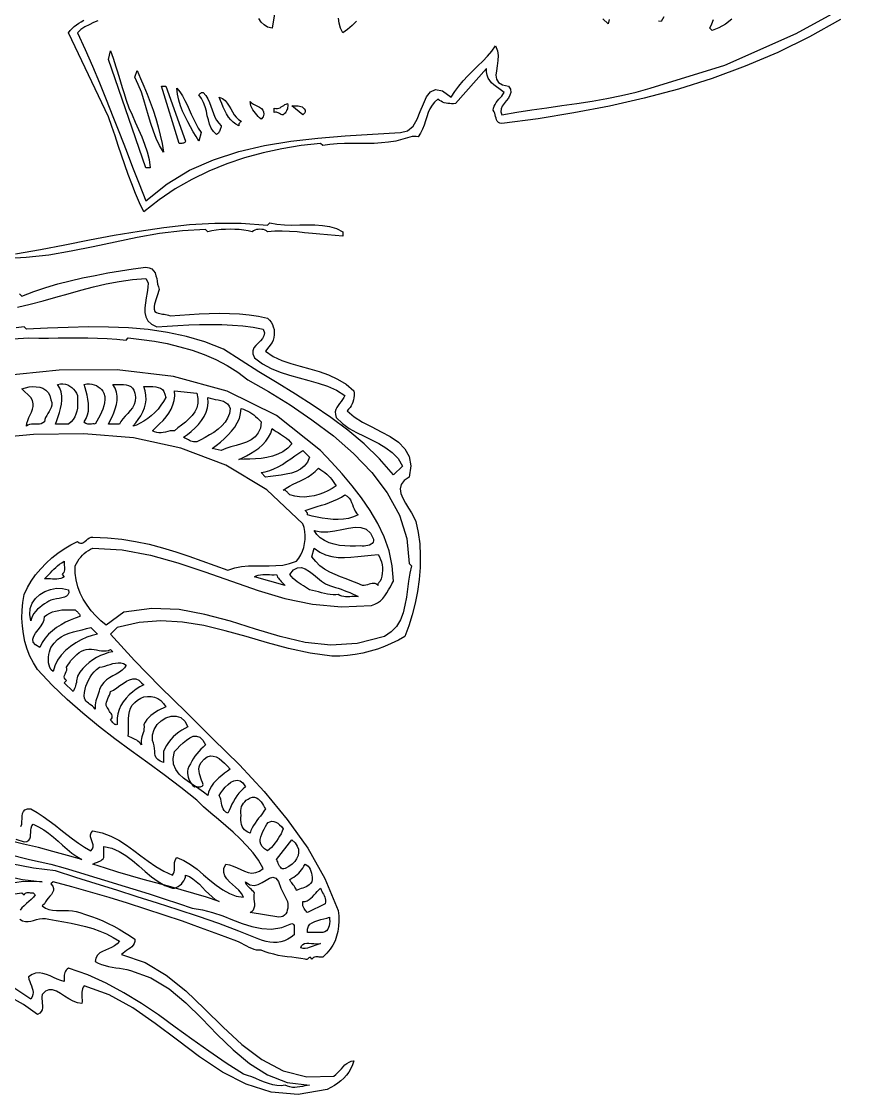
# Model space of a CAD drawing. Extents: x 0.02 to 8.75, y 0.03 to 7.03.
# Drawn here: x 2.965 to 5.489, y 0.031 to 3.245 of the extents above; entities that cross this region are included whole.
import ezdxf

# ---------------------------------------------------------------- set-up
doc = ezdxf.new("R2010")
doc.units = 0
doc.layers.add('1', color=7, linetype='Continuous')

msp = doc.modelspace()

# ---------------------------------------------------------------- linework, layer by layer
for points in [[(3.193, 3.247), (3.18, 3.242), (3.167, 3.235), (3.154, 3.229), (3.142, 3.221), (3.132, 3.211), (3.155, 3.162), (3.177, 3.112), (3.198, 3.062), (3.218, 3.012), (3.238, 2.961), (3.258, 2.911), (3.278, 2.86), (3.297, 2.809), (3.317, 2.759), (3.337, 2.708), (3.401, 2.759), (3.468, 2.8), (3.54, 2.831), (3.615, 2.856), (3.692, 2.874), (3.771, 2.887), (3.852, 2.896), (3.934, 2.903), (4.016, 2.908), (4.099, 2.913), (4.12, 2.918), (4.137, 2.932), (4.149, 2.953), (4.158, 2.976), (4.168, 2.999), (4.177, 3.02), (4.189, 3.035), (4.204, 3.042), (4.225, 3.038), (4.251, 3.019), (4.262, 3.036), (4.274, 3.052), (4.287, 3.068), (4.301, 3.083), (4.316, 3.098), (4.331, 3.113), (4.346, 3.127), (4.36, 3.142), (4.373, 3.157), (4.384, 3.172), (4.39, 3.158), (4.392, 3.144), (4.391, 3.129), (4.389, 3.113), (4.387, 3.098), (4.385, 3.085), (4.387, 3.073), (4.393, 3.063), (4.405, 3.056), (4.423, 3.052), (4.429, 3.043), (4.43, 3.033), (4.427, 3.025), (4.423, 3.016), (4.416, 3.008), (4.41, 3), (4.404, 2.992), (4.401, 2.984), (4.4, 2.975), (4.403, 2.966), (4.448, 2.974), (4.493, 2.981), (4.538, 2.987), (4.583, 2.994), (4.628, 3), (4.673, 3.007), (4.717, 3.015), (4.761, 3.024), (4.805, 3.034), (4.847, 3.046), (5.071, 3.115), (5.284, 3.209), (5.489, 3.322)], [(3.728, 3.304), (3.715, 3.225), (3.701, 3.228), (3.691, 3.235), (3.682, 3.243), (3.675, 3.254)], [(5.417, 3.251), (5.324, 3.199), (5.229, 3.153), (5.132, 3.112), (5.033, 3.075), (4.932, 3.043), (4.829, 3.016), (4.725, 2.992), (4.619, 2.972), (4.512, 2.954), (4.403, 2.94), (4.397, 2.941), (4.393, 2.943), (4.389, 2.947), (4.387, 2.951), (4.386, 2.956), (4.384, 2.961), (4.383, 2.966), (4.382, 2.971), (4.38, 2.975), (4.377, 2.98), (4.378, 2.986), (4.38, 2.992), (4.383, 2.997), (4.386, 3.003), (4.39, 3.008), (4.394, 3.013), (4.398, 3.017), (4.403, 3.022), (4.406, 3.027), (4.41, 3.033), (4.402, 3.039), (4.394, 3.045), (4.387, 3.05), (4.379, 3.056), (4.372, 3.062), (4.367, 3.069), (4.362, 3.076), (4.359, 3.085), (4.357, 3.095), (4.357, 3.105), (4.264, 3), (4.258, 2.999), (4.252, 2.999), (4.247, 3), (4.241, 3), (4.236, 3.001), (4.23, 3.002), (4.225, 3.004), (4.221, 3.007), (4.216, 3.009), (4.211, 3.013), (4.201, 3.004), (4.194, 2.995), (4.187, 2.984), (4.182, 2.973), (4.178, 2.96), (4.174, 2.948), (4.17, 2.935), (4.165, 2.923), (4.159, 2.911), (4.152, 2.9), (4.146, 2.901), (4.14, 2.901), (4.134, 2.901), (4.127, 2.899), (4.12, 2.897), (4.113, 2.895), (4.106, 2.893), (4.099, 2.891), (4.092, 2.889), (4.086, 2.887), (4.064, 2.884), (4.043, 2.882), (4.021, 2.88), (3.999, 2.88), (3.976, 2.88), (3.954, 2.88), (3.932, 2.88), (3.91, 2.879), (3.888, 2.877), (3.867, 2.874), (3.86, 2.88), (3.802, 2.874), (3.744, 2.864), (3.688, 2.852), (3.632, 2.837), (3.579, 2.819), (3.526, 2.797), (3.475, 2.772), (3.425, 2.744), (3.377, 2.711), (3.331, 2.675), (3.318, 2.702), (3.306, 2.73), (3.295, 2.759), (3.284, 2.787), (3.274, 2.816), (3.264, 2.845), (3.254, 2.874), (3.245, 2.903), (3.235, 2.931), (3.225, 2.96), (3.105, 3.211), (3.11, 3.218), (3.116, 3.224), (3.122, 3.23), (3.129, 3.235), (3.136, 3.24), (3.143, 3.244), (3.151, 3.249)], [(3.968, 3.246), (3.955, 3.233), (3.941, 3.221), (3.927, 3.211), (3.92, 3.225), (3.916, 3.24), (3.914, 3.255)], [(4.724, 3.251), (4.721, 3.238), (4.705, 3.253)], [(4.888, 3.259), (4.88, 3.245), (4.872, 3.246)], [(5.092, 3.252), (5.073, 3.237), (5.053, 3.226), (5.033, 3.218), (5.026, 3.225), (5.032, 3.238), (5.037, 3.251)], [(3.271, 3.033), (3.278, 3.01), (3.286, 2.987), (3.296, 2.966), (3.305, 2.944), (3.315, 2.922), (3.325, 2.9), (3.333, 2.878), (3.341, 2.855), (3.347, 2.832), (3.35, 2.807), (3.337, 2.807), (3.225, 3.132), (3.231, 3.158), (3.235, 3.147), (3.239, 3.136), (3.243, 3.123), (3.247, 3.11), (3.251, 3.098), (3.255, 3.085), (3.259, 3.072), (3.263, 3.058), (3.267, 3.045), (3.271, 3.033)], [(3.39, 2.854), (3.378, 2.874), (3.368, 2.895), (3.36, 2.917), (3.352, 2.94), (3.345, 2.963), (3.338, 2.987), (3.331, 3.011), (3.324, 3.034), (3.314, 3.057), (3.304, 3.079), (3.311, 3.099), (3.321, 3.075), (3.331, 3.052), (3.341, 3.028), (3.35, 3.004), (3.359, 2.98), (3.367, 2.955), (3.374, 2.93), (3.38, 2.905), (3.386, 2.88), (3.39, 2.854)], [(3.456, 2.887), (3.455, 2.885), (3.454, 2.883), (3.452, 2.882), (3.45, 2.881), (3.448, 2.881), (3.445, 2.88), (3.442, 2.88), (3.439, 2.88), (3.437, 2.88), (3.384, 3.052), (3.397, 3.052), (3.456, 2.887)], [(3.503, 2.913), (3.496, 2.887), (3.488, 2.901), (3.479, 2.915), (3.471, 2.93), (3.463, 2.945), (3.455, 2.961), (3.447, 2.977), (3.441, 2.993), (3.436, 3.01), (3.432, 3.028), (3.43, 3.046), (3.439, 3.035), (3.447, 3.023), (3.454, 3.009), (3.461, 2.996), (3.467, 2.982), (3.473, 2.968), (3.48, 2.954), (3.487, 2.94), (3.494, 2.926), (3.503, 2.913)], [(3.562, 2.933), (3.562, 2.93), (3.561, 2.927), (3.56, 2.925), (3.559, 2.922), (3.558, 2.919), (3.557, 2.916), (3.555, 2.914), (3.554, 2.911), (3.552, 2.909), (3.549, 2.907), (3.54, 2.916), (3.533, 2.926), (3.528, 2.938), (3.525, 2.951), (3.521, 2.963), (3.519, 2.977), (3.515, 2.99), (3.51, 3.003), (3.504, 3.015), (3.496, 3.026), (3.497, 3.027), (3.499, 3.029), (3.5, 3.03), (3.502, 3.031), (3.504, 3.033), (3.505, 3.033), (3.507, 3.033), (3.509, 3.033), (3.517, 3.024), (3.523, 3.014), (3.528, 3.003), (3.532, 2.992), (3.536, 2.981), (3.54, 2.97), (3.544, 2.959), (3.549, 2.95), (3.555, 2.941), (3.562, 2.933)], [(3.622, 2.947), (3.621, 2.945), (3.619, 2.944), (3.618, 2.942), (3.617, 2.941), (3.615, 2.939), (3.615, 2.937), (3.615, 2.935), (3.615, 2.933), (3.606, 2.938), (3.598, 2.944), (3.591, 2.951), (3.584, 2.959), (3.578, 2.969), (3.573, 2.979), (3.568, 2.989), (3.564, 3), (3.56, 3.009), (3.556, 3.019), (3.566, 3.015), (3.574, 3.009), (3.58, 3.001), (3.586, 2.992), (3.591, 2.984), (3.596, 2.975), (3.601, 2.966), (3.607, 2.959), (3.614, 2.952), (3.622, 2.947)], [(3.688, 2.96), (3.682, 2.953), (3.677, 2.957), (3.673, 2.961), (3.669, 2.966), (3.665, 2.971), (3.661, 2.976), (3.657, 2.981), (3.654, 2.987), (3.651, 2.993), (3.65, 3), (3.649, 3.006), (3.653, 3.002), (3.659, 2.998), (3.665, 2.995), (3.671, 2.992), (3.677, 2.989), (3.683, 2.985), (3.687, 2.98), (3.689, 2.975), (3.69, 2.968), (3.688, 2.96)], [(3.761, 3), (3.762, 2.995), (3.762, 2.992), (3.761, 2.988), (3.761, 2.984), (3.759, 2.981), (3.758, 2.978), (3.756, 2.974), (3.754, 2.971), (3.751, 2.969), (3.748, 2.966), (3.745, 2.966), (3.742, 2.967), (3.74, 2.968), (3.737, 2.97), (3.735, 2.971), (3.733, 2.972), (3.73, 2.973), (3.728, 2.974), (3.725, 2.974), (3.721, 2.973), (3.721, 2.986), (3.726, 2.985), (3.731, 2.985), (3.735, 2.986), (3.739, 2.987), (3.742, 2.99), (3.746, 2.992), (3.75, 2.994), (3.753, 2.997), (3.757, 2.998), (3.761, 3)], [(3.814, 2.98), (3.814, 2.978), (3.814, 2.975), (3.814, 2.974), (3.813, 2.972), (3.812, 2.971), (3.81, 2.969), (3.809, 2.968), (3.807, 2.966), (3.774, 2.993), (3.779, 2.993), (3.783, 2.993), (3.788, 2.993), (3.793, 2.993), (3.797, 2.992), (3.801, 2.991), (3.805, 2.99), (3.808, 2.987), (3.811, 2.984), (3.814, 2.98)], [(2.947, 2.549), (3.021, 2.562), (3.094, 2.576), (3.168, 2.591), (3.242, 2.605), (3.317, 2.617), (3.391, 2.628), (3.468, 2.637), (3.544, 2.641), (3.622, 2.641), (3.701, 2.635), (3.708, 2.642), (3.729, 2.638), (3.752, 2.636), (3.774, 2.635), (3.798, 2.636), (3.821, 2.636), (3.843, 2.636), (3.866, 2.634), (3.887, 2.631), (3.908, 2.625), (3.927, 2.615), (3.927, 2.602), (3.904, 2.604), (3.881, 2.606), (3.858, 2.608), (3.836, 2.61), (3.812, 2.612), (3.79, 2.615), (3.767, 2.616), (3.745, 2.617), (3.723, 2.617), (3.701, 2.615), (3.698, 2.618), (3.694, 2.62), (3.689, 2.622), (3.684, 2.622), (3.678, 2.623), (3.673, 2.622), (3.668, 2.622), (3.663, 2.62), (3.659, 2.618), (3.655, 2.615), (3.643, 2.618), (3.63, 2.62), (3.616, 2.622), (3.603, 2.622), (3.589, 2.623), (3.575, 2.622), (3.562, 2.622), (3.548, 2.62), (3.535, 2.618), (3.523, 2.615), (3.516, 2.622), (3.447, 2.618), (3.378, 2.61), (3.311, 2.598), (3.245, 2.584), (3.179, 2.57), (3.113, 2.557), (3.046, 2.545), (2.979, 2.538), (2.911, 2.534)], [(2.959, 2.43), (2.966, 2.423), (3.002, 2.437), (3.037, 2.449), (3.073, 2.46), (3.11, 2.469), (3.147, 2.478), (3.185, 2.485), (3.223, 2.492), (3.261, 2.498), (3.299, 2.504), (3.337, 2.509), (3.347, 2.507), (3.355, 2.504), (3.36, 2.498), (3.365, 2.492), (3.367, 2.484), (3.37, 2.476), (3.371, 2.468), (3.372, 2.459), (3.375, 2.451), (3.377, 2.443), (3.375, 2.437), (3.373, 2.43), (3.371, 2.424), (3.369, 2.418), (3.367, 2.412), (3.365, 2.405), (3.363, 2.399), (3.362, 2.392), (3.362, 2.384), (3.364, 2.377), (3.369, 2.374), (3.374, 2.372), (3.379, 2.371), (3.383, 2.37), (3.387, 2.369), (3.392, 2.369), (3.396, 2.368), (3.401, 2.367), (3.405, 2.366), (3.41, 2.364), (3.439, 2.366), (3.468, 2.368), (3.497, 2.37), (3.527, 2.371), (3.557, 2.372), (3.587, 2.371), (3.617, 2.37), (3.646, 2.367), (3.674, 2.363), (3.701, 2.357), (3.707, 2.351), (3.712, 2.345), (3.716, 2.338), (3.718, 2.331), (3.721, 2.323), (3.721, 2.315), (3.721, 2.307), (3.72, 2.299), (3.718, 2.291), (3.715, 2.284), (3.695, 2.258), (3.718, 2.242), (3.744, 2.23), (3.771, 2.221), (3.799, 2.213), (3.828, 2.205), (3.856, 2.197), (3.884, 2.187), (3.911, 2.174), (3.937, 2.159), (3.96, 2.139), (3.961, 2.132), (3.961, 2.125), (3.96, 2.118), (3.959, 2.112), (3.957, 2.105), (3.955, 2.1), (3.952, 2.094), (3.949, 2.089), (3.944, 2.084), (3.94, 2.079), (3.961, 2.061), (3.986, 2.045), (4.014, 2.031), (4.042, 2.016), (4.069, 2.002), (4.093, 1.985), (4.112, 1.965), (4.125, 1.942), (4.13, 1.914), (4.125, 1.88), (4.11, 1.87), (4.101, 1.858), (4.098, 1.845), (4.1, 1.831), (4.106, 1.817), (4.114, 1.803), (4.123, 1.788), (4.132, 1.774), (4.139, 1.761), (4.145, 1.748), (4.152, 1.715), (4.157, 1.681), (4.158, 1.646), (4.158, 1.61), (4.155, 1.574), (4.15, 1.538), (4.143, 1.503), (4.134, 1.468), (4.124, 1.435), (4.112, 1.403), (4.093, 1.392), (4.072, 1.382), (4.052, 1.373), (4.031, 1.365), (4.009, 1.359), (3.987, 1.353), (3.964, 1.349), (3.941, 1.346), (3.918, 1.344), (3.894, 1.344), (3.829, 1.353), (3.764, 1.367), (3.701, 1.384), (3.637, 1.403), (3.574, 1.42), (3.511, 1.436), (3.447, 1.446), (3.382, 1.45), (3.317, 1.445), (3.251, 1.43), (3.231, 1.41), (3.303, 1.331), (3.38, 1.252), (3.459, 1.175), (3.538, 1.097), (3.617, 1.019), (3.691, 0.939), (3.76, 0.855), (3.822, 0.769), (3.873, 0.678), (3.913, 0.582), (3.915, 0.566), (3.915, 0.55), (3.914, 0.535), (3.912, 0.519), (3.908, 0.505), (3.904, 0.491), (3.897, 0.478), (3.889, 0.466), (3.879, 0.454), (3.867, 0.443), (3.864, 0.443), (3.86, 0.443), (3.856, 0.443), (3.853, 0.444), (3.849, 0.444), (3.846, 0.444), (3.842, 0.443), (3.839, 0.442), (3.836, 0.439), (3.834, 0.437), (3.832, 0.44), (3.83, 0.442), (3.829, 0.443), (3.827, 0.442), (3.825, 0.441), (3.823, 0.439), (3.821, 0.437), (3.819, 0.436), (3.817, 0.436), (3.814, 0.437), (3.801, 0.439), (3.787, 0.441), (3.774, 0.443), (3.76, 0.444), (3.746, 0.446), (3.733, 0.448), (3.72, 0.451), (3.706, 0.454), (3.694, 0.458), (3.682, 0.463), (3.675, 0.463), (3.668, 0.463), (3.661, 0.465), (3.654, 0.468), (3.646, 0.471), (3.639, 0.475), (3.631, 0.479), (3.624, 0.483), (3.616, 0.487), (3.609, 0.49), (3.555, 0.51), (3.501, 0.53), (3.447, 0.55), (3.392, 0.568), (3.337, 0.586), (3.282, 0.604), (3.227, 0.621), (3.171, 0.637), (3.115, 0.653), (3.059, 0.668), (3.052, 0.662), (3.058, 0.655), (3.06, 0.648), (3.06, 0.642), (3.057, 0.636), (3.054, 0.63), (3.049, 0.625), (3.044, 0.619), (3.04, 0.614), (3.036, 0.608), (3.033, 0.602), (3.026, 0.596), (3.036, 0.589), (3.046, 0.585), (3.057, 0.583), (3.069, 0.582), (3.081, 0.582), (3.093, 0.582), (3.105, 0.582), (3.117, 0.581), (3.128, 0.579), (3.139, 0.576), (3.156, 0.57), (3.174, 0.564), (3.191, 0.558), (3.208, 0.551), (3.224, 0.543), (3.241, 0.535), (3.257, 0.526), (3.273, 0.516), (3.288, 0.507), (3.304, 0.496), (3.304, 0.489), (3.302, 0.483), (3.299, 0.478), (3.295, 0.473), (3.29, 0.469), (3.285, 0.466), (3.279, 0.462), (3.274, 0.458), (3.269, 0.454), (3.264, 0.45), (3.335, 0.427), (3.398, 0.389), (3.457, 0.342), (3.513, 0.288), (3.568, 0.233), (3.624, 0.181), (3.684, 0.136), (3.748, 0.102), (3.819, 0.084), (3.9, 0.086), (3.906, 0.091), (3.911, 0.096), (3.917, 0.102), (3.923, 0.108), (3.928, 0.114), (3.933, 0.12), (3.939, 0.124), (3.946, 0.128), (3.952, 0.131), (3.96, 0.132), (3.956, 0.12), (3.951, 0.109), (3.945, 0.098), (3.938, 0.089), (3.93, 0.08), (3.921, 0.072), (3.912, 0.065), (3.902, 0.058), (3.891, 0.052), (3.88, 0.046), (3.793, 0.031), (3.712, 0.038), (3.637, 0.062), (3.566, 0.098), (3.498, 0.144), (3.432, 0.194), (3.365, 0.244), (3.298, 0.291), (3.227, 0.33), (3.152, 0.357), (3.149, 0.353), (3.147, 0.348), (3.146, 0.343), (3.145, 0.338), (3.145, 0.332), (3.145, 0.326), (3.145, 0.321), (3.146, 0.315), (3.146, 0.31), (3.145, 0.304), (3.132, 0.306), (3.119, 0.311), (3.106, 0.318), (3.093, 0.326), (3.081, 0.334), (3.069, 0.341), (3.057, 0.345), (3.046, 0.345), (3.036, 0.341), (3.026, 0.331), (3.025, 0.324), (3.025, 0.318), (3.026, 0.311), (3.026, 0.305), (3.027, 0.298), (3.027, 0.291), (3.026, 0.285), (3.023, 0.28), (3.019, 0.275), (3.013, 0.271), (2.971, 0.301), (2.928, 0.325)], [(2.963, 0.834), (2.966, 0.841), (2.966, 0.849), (2.967, 0.857), (2.967, 0.865), (2.968, 0.873), (2.971, 0.879), (2.975, 0.884), (2.983, 0.887), (2.993, 0.887), (3.012, 0.876), (3.029, 0.864), (3.047, 0.851), (3.065, 0.838), (3.082, 0.824), (3.1, 0.81), (3.117, 0.797), (3.135, 0.784), (3.153, 0.772), (3.172, 0.761), (3.177, 0.767), (3.179, 0.773), (3.179, 0.779), (3.177, 0.785), (3.175, 0.791), (3.173, 0.797), (3.171, 0.803), (3.171, 0.809), (3.173, 0.815), (3.178, 0.821), (3.206, 0.815), (3.232, 0.805), (3.256, 0.793), (3.279, 0.778), (3.301, 0.762), (3.322, 0.746), (3.344, 0.73), (3.367, 0.714), (3.391, 0.7), (3.417, 0.688), (3.42, 0.693), (3.422, 0.698), (3.423, 0.703), (3.423, 0.709), (3.423, 0.715), (3.423, 0.721), (3.423, 0.726), (3.425, 0.732), (3.427, 0.737), (3.43, 0.741), (3.451, 0.732), (3.471, 0.72), (3.491, 0.706), (3.51, 0.689), (3.529, 0.673), (3.548, 0.658), (3.567, 0.644), (3.587, 0.633), (3.607, 0.625), (3.629, 0.622), (3.623, 0.633), (3.615, 0.643), (3.605, 0.652), (3.596, 0.66), (3.587, 0.668), (3.579, 0.677), (3.573, 0.686), (3.57, 0.696), (3.57, 0.708), (3.576, 0.721), (3.587, 0.719), (3.598, 0.715), (3.61, 0.71), (3.621, 0.705), (3.632, 0.7), (3.643, 0.696), (3.654, 0.694), (3.666, 0.696), (3.677, 0.7), (3.688, 0.708), (3.674, 0.733), (3.658, 0.755), (3.639, 0.776), (3.619, 0.797), (3.598, 0.817), (3.576, 0.836), (3.554, 0.855), (3.532, 0.874), (3.51, 0.893), (3.49, 0.913), (3.442, 0.951), (3.392, 0.989), (3.343, 1.025), (3.293, 1.061), (3.244, 1.097), (3.195, 1.134), (3.148, 1.173), (3.101, 1.214), (3.056, 1.257), (3.013, 1.304), (3.001, 1.324), (2.99, 1.344), (2.982, 1.365), (2.975, 1.388), (2.971, 1.411), (2.968, 1.434), (2.966, 1.458), (2.967, 1.482), (2.969, 1.505), (2.973, 1.529), (2.983, 1.55), (2.994, 1.569), (3.007, 1.588), (3.022, 1.606), (3.038, 1.623), (3.055, 1.639), (3.073, 1.653), (3.092, 1.666), (3.112, 1.678), (3.132, 1.688), (3.137, 1.684), (3.141, 1.683), (3.146, 1.683), (3.15, 1.685), (3.155, 1.689), (3.159, 1.692), (3.163, 1.696), (3.168, 1.699), (3.173, 1.701), (3.178, 1.701), (3.222, 1.699), (3.265, 1.695), (3.306, 1.688), (3.347, 1.68), (3.387, 1.669), (3.427, 1.657), (3.466, 1.644), (3.505, 1.63), (3.544, 1.616), (3.582, 1.602), (3.603, 1.609), (3.623, 1.613), (3.644, 1.615), (3.664, 1.615), (3.685, 1.615), (3.706, 1.615), (3.726, 1.616), (3.747, 1.617), (3.767, 1.622), (3.788, 1.629), (3.795, 1.638), (3.801, 1.648), (3.806, 1.659), (3.81, 1.67), (3.812, 1.682), (3.814, 1.694), (3.814, 1.706), (3.813, 1.718), (3.811, 1.73), (3.807, 1.741), (3.699, 1.842), (3.576, 1.916), (3.442, 1.967), (3.3, 1.998), (3.151, 2.01), (3.001, 2.008), (2.85, 1.994)]]:
    msp.add_lwpolyline(points)
at = {"layer": '1'}
for points in [[(2.953, 2.39), (2.991, 2.399), (3.029, 2.409), (3.067, 2.42), (3.104, 2.43), (3.142, 2.441), (3.18, 2.451), (3.218, 2.46), (3.257, 2.467), (3.297, 2.473), (3.337, 2.476), (3.344, 2.463)], [(3.344, 2.463), (3.343, 2.449), (3.341, 2.434), (3.338, 2.418), (3.336, 2.403), (3.334, 2.388), (3.334, 2.374), (3.337, 2.361), (3.343, 2.349), (3.354, 2.339), (3.37, 2.331), (3.401, 2.333), (3.433, 2.335), (3.466, 2.337), (3.498, 2.338), (3.531, 2.338), (3.564, 2.338), (3.596, 2.336), (3.627, 2.334), (3.658, 2.33), (3.688, 2.324), (3.692, 2.313), (3.69, 2.304), (3.686, 2.296), (3.68, 2.289), (3.673, 2.282), (3.666, 2.275), (3.66, 2.268), (3.657, 2.259), (3.657, 2.25), (3.662, 2.238), (3.686, 2.22), (3.712, 2.206), (3.739, 2.195), (3.767, 2.186), (3.796, 2.178), (3.825, 2.17), (3.853, 2.162), (3.881, 2.153), (3.908, 2.141), (3.933, 2.125), (3.93, 2.119), (3.926, 2.113), (3.922, 2.107), (3.917, 2.101), (3.913, 2.095), (3.909, 2.089), (3.906, 2.083), (3.904, 2.076), (3.905, 2.068), (3.907, 2.059), (3.926, 2.041), (3.946, 2.026), (3.968, 2.014), (3.991, 2.003), (4.013, 1.992), (4.035, 1.981), (4.056, 1.968), (4.075, 1.954), (4.092, 1.936), (4.105, 1.913), (4.079, 1.887), (4.037, 1.935), (3.991, 1.98), (3.942, 2.021), (3.891, 2.059), (3.838, 2.095), (3.785, 2.129), (3.73, 2.163), (3.675, 2.196), (3.622, 2.23), (3.569, 2.264), (3.514, 2.286), (3.459, 2.302), (3.402, 2.314), (3.344, 2.323), (3.285, 2.328), (3.225, 2.33), (3.165, 2.331), (3.104, 2.329), (3.042, 2.327), (2.98, 2.324), (2.973, 2.331), (2.949, 2.328)], [(3.278, 2.291), (3.284, 2.298), (3.324, 2.293), (3.363, 2.288), (3.401, 2.281), (3.439, 2.271), (3.476, 2.261), (3.512, 2.248), (3.547, 2.233), (3.58, 2.215), (3.612, 2.195), (3.642, 2.172), (3.704, 2.137), (3.769, 2.097), (3.834, 2.052), (3.899, 2.004), (3.959, 1.951), (4.014, 1.894), (4.06, 1.833), (4.096, 1.767), (4.118, 1.697), (4.125, 1.622), (4.132, 1.615), (4.127, 1.593), (4.123, 1.569), (4.12, 1.545), (4.117, 1.521), (4.112, 1.497), (4.107, 1.474), (4.099, 1.453), (4.088, 1.433), (4.072, 1.417), (4.052, 1.403), (3.97, 1.382), (3.891, 1.377), (3.814, 1.385), (3.739, 1.403), (3.665, 1.425), (3.59, 1.449), (3.514, 1.469), (3.437, 1.484), (3.355, 1.487), (3.271, 1.476), (3.218, 1.437), (3.202, 1.45), (3.187, 1.465), (3.173, 1.48), (3.161, 1.497), (3.149, 1.515), (3.14, 1.533), (3.133, 1.552), (3.128, 1.573), (3.125, 1.593), (3.125, 1.615), (3.129, 1.622), (3.133, 1.629), (3.137, 1.636), (3.142, 1.641), (3.147, 1.647), (3.152, 1.652), (3.158, 1.657), (3.165, 1.661), (3.171, 1.665), (3.178, 1.668), (3.266, 1.663), (3.351, 1.647), (3.433, 1.624), (3.514, 1.597), (3.593, 1.569), (3.673, 1.541), (3.753, 1.517), (3.836, 1.5), (3.923, 1.492), (4.013, 1.496), (4.023, 1.5), (4.031, 1.504), (4.04, 1.51), (4.047, 1.517), (4.053, 1.525), (4.059, 1.534), (4.064, 1.543), (4.07, 1.552), (4.074, 1.561), (4.079, 1.569), (4.075, 1.615), (4.066, 1.66), (4.051, 1.702), (4.032, 1.742), (4.009, 1.781), (3.983, 1.818), (3.955, 1.854), (3.925, 1.89), (3.893, 1.925), (3.86, 1.96), (3.728, 2.065), (3.58, 2.138), (3.42, 2.182), (3.251, 2.202), (3.077, 2.201), (2.901, 2.183)], [(2.909, 2.293), (2.986, 2.298), (3.016, 2.297), (3.045, 2.297), (3.074, 2.298), (3.104, 2.298), (3.134, 2.298), (3.163, 2.298), (3.192, 2.297), (3.221, 2.296), (3.25, 2.294), (3.278, 2.291)], [(3.132, 2.125), (3.132, 2.115), (3.132, 2.106), (3.132, 2.096), (3.132, 2.087), (3.13, 2.078), (3.127, 2.069), (3.124, 2.061), (3.119, 2.053), (3.113, 2.046), (3.105, 2.039), (3.066, 2.039), (3.07, 2.05), (3.074, 2.062), (3.078, 2.074), (3.081, 2.086), (3.084, 2.099), (3.085, 2.111), (3.085, 2.123), (3.083, 2.136), (3.079, 2.147), (3.072, 2.158), (3.081, 2.16), (3.088, 2.16), (3.096, 2.159), (3.103, 2.157), (3.109, 2.153), (3.115, 2.149), (3.12, 2.144), (3.125, 2.138), (3.129, 2.132), (3.132, 2.125)], [(3.211, 2.132), (3.214, 2.122), (3.214, 2.113), (3.213, 2.103), (3.211, 2.094), (3.208, 2.084), (3.204, 2.075), (3.2, 2.066), (3.195, 2.057), (3.19, 2.048), (3.185, 2.039), (3.182, 2.04), (3.178, 2.04), (3.174, 2.039), (3.17, 2.039), (3.167, 2.039), (3.163, 2.039), (3.16, 2.04), (3.157, 2.041), (3.154, 2.043), (3.152, 2.046), (3.158, 2.056), (3.162, 2.067), (3.165, 2.078), (3.165, 2.089), (3.165, 2.101), (3.163, 2.114), (3.161, 2.126), (3.158, 2.137), (3.155, 2.148), (3.152, 2.158), (3.16, 2.16), (3.168, 2.16), (3.175, 2.159), (3.182, 2.157), (3.189, 2.155), (3.194, 2.151), (3.2, 2.147), (3.204, 2.143), (3.208, 2.138), (3.211, 2.132)], [(3.304, 2.132), (3.306, 2.12), (3.305, 2.108), (3.302, 2.098), (3.297, 2.088), (3.29, 2.08), (3.283, 2.071), (3.275, 2.063), (3.268, 2.055), (3.262, 2.047), (3.258, 2.039), (3.225, 2.039), (3.23, 2.05), (3.236, 2.061), (3.241, 2.073), (3.245, 2.085), (3.249, 2.098), (3.251, 2.11), (3.251, 2.123), (3.249, 2.135), (3.245, 2.147), (3.238, 2.158), (3.246, 2.158), (3.254, 2.158), (3.262, 2.158), (3.27, 2.158), (3.278, 2.157), (3.285, 2.155), (3.292, 2.152), (3.297, 2.147), (3.301, 2.141), (3.304, 2.132)], [(3.052, 2.112), (3.055, 2.104), (3.055, 2.096), (3.053, 2.089), (3.05, 2.083), (3.047, 2.077), (3.043, 2.071), (3.04, 2.065), (3.036, 2.059), (3.034, 2.053), (3.033, 2.046), (3.028, 2.043), (3.023, 2.04), (3.018, 2.039), (3.012, 2.039), (3.006, 2.039), (3, 2.039), (2.995, 2.039), (2.989, 2.038), (2.984, 2.036), (2.98, 2.033), (2.981, 2.042), (2.984, 2.05), (2.987, 2.059), (2.991, 2.067), (2.995, 2.075), (2.998, 2.084), (3, 2.092), (3, 2.1), (2.998, 2.11), (2.993, 2.119), (2.966, 2.145), (2.977, 2.148), (2.988, 2.151), (2.999, 2.152), (3.009, 2.151), (3.019, 2.15), (3.028, 2.147), (3.037, 2.141), (3.044, 2.134), (3.049, 2.125), (3.052, 2.112)], [(3.397, 2.119), (3.39, 2.107), (3.382, 2.096), (3.374, 2.084), (3.364, 2.074), (3.353, 2.064), (3.343, 2.056), (3.331, 2.048), (3.32, 2.042), (3.309, 2.036), (3.298, 2.033), (3.307, 2.043), (3.314, 2.053), (3.322, 2.064), (3.328, 2.076), (3.333, 2.088), (3.336, 2.1), (3.338, 2.112), (3.337, 2.126), (3.335, 2.139), (3.331, 2.152), (3.34, 2.152), (3.35, 2.152), (3.358, 2.152), (3.367, 2.151), (3.374, 2.149), (3.381, 2.147), (3.387, 2.143), (3.391, 2.137), (3.394, 2.129), (3.397, 2.119)], [(3.49, 2.132), (3.493, 2.116), (3.493, 2.102), (3.49, 2.088), (3.484, 2.076), (3.476, 2.065), (3.466, 2.055), (3.456, 2.045), (3.444, 2.036), (3.433, 2.028), (3.423, 2.019), (3.416, 2.019), (3.41, 2.019), (3.403, 2.017), (3.396, 2.015), (3.389, 2.014), (3.383, 2.013), (3.376, 2.013), (3.37, 2.014), (3.363, 2.016), (3.357, 2.019), (3.368, 2.03), (3.378, 2.04), (3.389, 2.05), (3.398, 2.061), (3.406, 2.072), (3.413, 2.084), (3.418, 2.097), (3.422, 2.11), (3.424, 2.124), (3.423, 2.139), (3.49, 2.132)], [(3.589, 2.086), (3.587, 2.071), (3.581, 2.057), (3.574, 2.045), (3.564, 2.034), (3.553, 2.024), (3.541, 2.014), (3.528, 2.007), (3.515, 1.999), (3.502, 1.992), (3.49, 1.986), (3.485, 1.986), (3.48, 1.986), (3.476, 1.987), (3.472, 1.988), (3.468, 1.99), (3.465, 1.992), (3.461, 1.994), (3.457, 1.996), (3.454, 1.997), (3.45, 2), (3.462, 2.008), (3.473, 2.017), (3.485, 2.028), (3.495, 2.038), (3.504, 2.05), (3.512, 2.062), (3.518, 2.075), (3.522, 2.088), (3.524, 2.103), (3.523, 2.119), (3.53, 2.117), (3.538, 2.115), (3.545, 2.113), (3.553, 2.112), (3.561, 2.11), (3.569, 2.108), (3.575, 2.104), (3.581, 2.1), (3.586, 2.093), (3.589, 2.086)], [(3.682, 2.046), (3.68, 2.027), (3.673, 2.013), (3.664, 2.001), (3.652, 1.992), (3.638, 1.985), (3.623, 1.98), (3.607, 1.975), (3.591, 1.971), (3.576, 1.966), (3.562, 1.96), (3.536, 1.966), (3.548, 1.975), (3.56, 1.985), (3.572, 1.996), (3.583, 2.007), (3.593, 2.018), (3.603, 2.03), (3.61, 2.043), (3.617, 2.056), (3.62, 2.071), (3.622, 2.086), (3.629, 2.084), (3.635, 2.081), (3.642, 2.078), (3.648, 2.075), (3.654, 2.071), (3.66, 2.067), (3.665, 2.062), (3.671, 2.057), (3.676, 2.052), (3.682, 2.046)], [(3.774, 1.98), (3.762, 1.967), (3.747, 1.956), (3.732, 1.949), (3.716, 1.943), (3.699, 1.939), (3.682, 1.936), (3.665, 1.935), (3.648, 1.934), (3.631, 1.934), (3.615, 1.933), (3.626, 1.938), (3.638, 1.944), (3.65, 1.951), (3.663, 1.959), (3.675, 1.967), (3.686, 1.977), (3.696, 1.988), (3.704, 2), (3.711, 2.012), (3.715, 2.026), (3.721, 2.021), (3.727, 2.017), (3.733, 2.014), (3.74, 2.009), (3.746, 2.005), (3.752, 2.001), (3.758, 1.997), (3.764, 1.992), (3.769, 1.986), (3.774, 1.98)], [(3.827, 1.94), (3.821, 1.925), (3.811, 1.913), (3.8, 1.904), (3.787, 1.897), (3.773, 1.892), (3.757, 1.889), (3.742, 1.886), (3.726, 1.884), (3.71, 1.882), (3.695, 1.88), (3.682, 1.894), (3.694, 1.896), (3.708, 1.9), (3.72, 1.905), (3.733, 1.911), (3.746, 1.918), (3.758, 1.927), (3.771, 1.935), (3.783, 1.944), (3.795, 1.952), (3.807, 1.96), (3.827, 1.94)], [(3.907, 1.854), (3.895, 1.846), (3.882, 1.839), (3.869, 1.833), (3.855, 1.828), (3.841, 1.824), (3.826, 1.822), (3.812, 1.82), (3.797, 1.821), (3.783, 1.823), (3.768, 1.827), (3.766, 1.829), (3.764, 1.831), (3.762, 1.833), (3.761, 1.835), (3.759, 1.836), (3.757, 1.838), (3.755, 1.84), (3.753, 1.841), (3.751, 1.841), (3.748, 1.841), (3.757, 1.847), (3.767, 1.853), (3.778, 1.859), (3.789, 1.864), (3.8, 1.869), (3.812, 1.875), (3.823, 1.881), (3.834, 1.889), (3.844, 1.897), (3.854, 1.907), (3.861, 1.902), (3.867, 1.898), (3.873, 1.894), (3.879, 1.889), (3.884, 1.884), (3.889, 1.879), (3.894, 1.873), (3.898, 1.867), (3.902, 1.861), (3.907, 1.854)], [(3.973, 1.768), (3.959, 1.762), (3.944, 1.757), (3.929, 1.755), (3.913, 1.754), (3.898, 1.754), (3.882, 1.756), (3.865, 1.758), (3.85, 1.761), (3.835, 1.764), (3.821, 1.768), (3.821, 1.77), (3.821, 1.772), (3.821, 1.774), (3.819, 1.775), (3.818, 1.777), (3.817, 1.778), (3.815, 1.78), (3.814, 1.781), (3.826, 1.785), (3.838, 1.789), (3.85, 1.793), (3.863, 1.797), (3.875, 1.8), (3.887, 1.805), (3.899, 1.809), (3.911, 1.814), (3.923, 1.82), (3.933, 1.827), (3.94, 1.823), (3.946, 1.817), (3.95, 1.812), (3.953, 1.805), (3.956, 1.799), (3.958, 1.792), (3.961, 1.786), (3.964, 1.779), (3.968, 1.773), (3.973, 1.768)], [(4.019, 1.695), (4.019, 1.69), (4.018, 1.686), (4.015, 1.682), (4.012, 1.68), (4.007, 1.677), (4.002, 1.676), (3.996, 1.675), (3.991, 1.674), (3.985, 1.674), (3.98, 1.675), (3.965, 1.674), (3.949, 1.674), (3.933, 1.675), (3.917, 1.676), (3.901, 1.68), (3.886, 1.684), (3.872, 1.691), (3.859, 1.699), (3.849, 1.709), (3.841, 1.721), (3.861, 1.717), (3.882, 1.717), (3.903, 1.72), (3.924, 1.724), (3.944, 1.728), (3.964, 1.731), (3.981, 1.73), (3.997, 1.725), (4.01, 1.713), (4.019, 1.695)], [(4.033, 1.649), (4.037, 1.642), (4.04, 1.634), (4.043, 1.627), (4.045, 1.618), (4.046, 1.61), (4.046, 1.601), (4.045, 1.593), (4.044, 1.584), (4.042, 1.576), (4.039, 1.569), (4.038, 1.568), (4.036, 1.566), (4.035, 1.565), (4.034, 1.563), (4.033, 1.562), (4.032, 1.56), (4.032, 1.558), (4.033, 1.556), (4.028, 1.56), (4.024, 1.562), (4.02, 1.562), (4.015, 1.562), (4.01, 1.561), (4.006, 1.56), (4.001, 1.558), (3.996, 1.557), (3.991, 1.556), (3.986, 1.556), (3.97, 1.563), (3.954, 1.569), (3.937, 1.576), (3.92, 1.582), (3.904, 1.589), (3.888, 1.596), (3.872, 1.605), (3.858, 1.615), (3.846, 1.628), (3.834, 1.642), (3.841, 1.668), (3.858, 1.656), (3.875, 1.648), (3.894, 1.643), (3.913, 1.64), (3.932, 1.64), (3.951, 1.641), (3.972, 1.643), (3.992, 1.645), (4.012, 1.647), (4.033, 1.649)], [(3.086, 1.589), (3.092, 1.582), (3.087, 1.579), (3.082, 1.577), (3.076, 1.576), (3.07, 1.575), (3.064, 1.575), (3.057, 1.575), (3.051, 1.576), (3.045, 1.576), (3.039, 1.576), (3.033, 1.576), (3.039, 1.582), (3.045, 1.588), (3.051, 1.594), (3.056, 1.6), (3.061, 1.605), (3.067, 1.61), (3.072, 1.615), (3.078, 1.62), (3.085, 1.624), (3.092, 1.629), (3.092, 1.625), (3.092, 1.62), (3.092, 1.616), (3.093, 1.612), (3.093, 1.607), (3.093, 1.603), (3.092, 1.599), (3.091, 1.595), (3.088, 1.592), (3.086, 1.589)], [(3.887, 1.556), (3.896, 1.553), (3.905, 1.55), (3.913, 1.548), (3.922, 1.545), (3.931, 1.541), (3.939, 1.538), (3.948, 1.535), (3.956, 1.531), (3.965, 1.527), (3.973, 1.523), (3.967, 1.523), (3.961, 1.523), (3.954, 1.523), (3.948, 1.522), (3.942, 1.522), (3.935, 1.522), (3.93, 1.523), (3.924, 1.524), (3.918, 1.526), (3.913, 1.529), (3.906, 1.528), (3.898, 1.528), (3.889, 1.529), (3.881, 1.53), (3.872, 1.532), (3.863, 1.534), (3.854, 1.537), (3.845, 1.539), (3.836, 1.541), (3.827, 1.543), (3.821, 1.547), (3.815, 1.551), (3.809, 1.555), (3.802, 1.559), (3.796, 1.563), (3.79, 1.567), (3.784, 1.572), (3.778, 1.577), (3.773, 1.583), (3.768, 1.589), (3.779, 1.603), (3.791, 1.609), (3.803, 1.61), (3.814, 1.606), (3.827, 1.598), (3.839, 1.589), (3.851, 1.579), (3.863, 1.569), (3.875, 1.561), (3.887, 1.556)], [(3.754, 1.556), (3.662, 1.582), (3.667, 1.585), (3.673, 1.587), (3.68, 1.588), (3.687, 1.589), (3.693, 1.589), (3.7, 1.589), (3.707, 1.589), (3.714, 1.588), (3.721, 1.588), (3.728, 1.589), (3.73, 1.585), (3.731, 1.581), (3.734, 1.578), (3.736, 1.575), (3.739, 1.572), (3.742, 1.568), (3.745, 1.565), (3.748, 1.562), (3.751, 1.559), (3.754, 1.556)], [(3.105, 1.543), (3.106, 1.534), (3.103, 1.528), (3.099, 1.524), (3.093, 1.521), (3.085, 1.519), (3.077, 1.517), (3.069, 1.516), (3.06, 1.514), (3.052, 1.512), (3.046, 1.509), (3.04, 1.505), (3.033, 1.501), (3.026, 1.496), (3.019, 1.49), (3.013, 1.485), (3.007, 1.478), (3.002, 1.472), (2.998, 1.465), (2.995, 1.457), (2.993, 1.45), (2.99, 1.469), (2.991, 1.487), (2.997, 1.503), (3.007, 1.517), (3.019, 1.529), (3.034, 1.538), (3.051, 1.544), (3.069, 1.548), (3.087, 1.547), (3.105, 1.543)], [(3.139, 1.463), (3.125, 1.458), (3.11, 1.452), (3.096, 1.446), (3.083, 1.438), (3.069, 1.43), (3.057, 1.42), (3.045, 1.41), (3.035, 1.398), (3.026, 1.385), (3.019, 1.37), (3.007, 1.378), (3, 1.386), (2.999, 1.395), (3.002, 1.404), (3.007, 1.413), (3.014, 1.423), (3.021, 1.432), (3.028, 1.443), (3.032, 1.453), (3.033, 1.463), (3.04, 1.468), (3.049, 1.473), (3.057, 1.477), (3.066, 1.479), (3.076, 1.481), (3.085, 1.483), (3.095, 1.483), (3.105, 1.483), (3.115, 1.483), (3.125, 1.483), (3.127, 1.481), (3.129, 1.479), (3.131, 1.478), (3.133, 1.476), (3.134, 1.474), (3.136, 1.472), (3.138, 1.47), (3.139, 1.468), (3.139, 1.466), (3.139, 1.463)], [(3.192, 1.41), (3.176, 1.406), (3.16, 1.401), (3.143, 1.393), (3.127, 1.384), (3.111, 1.373), (3.096, 1.361), (3.083, 1.347), (3.072, 1.332), (3.064, 1.315), (3.059, 1.298), (3.053, 1.303), (3.049, 1.31), (3.047, 1.317), (3.045, 1.324), (3.045, 1.332), (3.045, 1.341), (3.046, 1.349), (3.048, 1.357), (3.05, 1.364), (3.052, 1.37), (3.062, 1.383), (3.072, 1.394), (3.083, 1.402), (3.094, 1.408), (3.107, 1.413), (3.12, 1.417), (3.132, 1.42), (3.146, 1.423), (3.159, 1.427), (3.172, 1.43), (3.192, 1.41)], [(3.231, 1.364), (3.238, 1.357), (3.225, 1.355), (3.213, 1.35), (3.201, 1.346), (3.189, 1.34), (3.178, 1.333), (3.167, 1.325), (3.157, 1.316), (3.148, 1.307), (3.139, 1.296), (3.132, 1.284), (3.131, 1.279), (3.13, 1.275), (3.129, 1.27), (3.129, 1.265), (3.127, 1.26), (3.126, 1.255), (3.125, 1.251), (3.123, 1.247), (3.121, 1.242), (3.119, 1.238), (3.092, 1.264), (3.099, 1.271), (3.095, 1.275), (3.093, 1.278), (3.092, 1.282), (3.093, 1.286), (3.095, 1.29), (3.096, 1.293), (3.098, 1.298), (3.1, 1.302), (3.1, 1.306), (3.099, 1.311), (3.103, 1.317), (3.108, 1.324), (3.112, 1.331), (3.118, 1.337), (3.124, 1.343), (3.13, 1.349), (3.137, 1.355), (3.144, 1.359), (3.151, 1.362), (3.158, 1.364), (3.166, 1.365), (3.174, 1.365), (3.182, 1.364), (3.189, 1.363), (3.197, 1.361), (3.204, 1.36), (3.211, 1.36), (3.218, 1.36), (3.225, 1.361), (3.231, 1.364)], [(3.278, 1.317), (3.273, 1.309), (3.266, 1.302), (3.258, 1.296), (3.248, 1.29), (3.238, 1.285), (3.228, 1.279), (3.219, 1.273), (3.211, 1.265), (3.204, 1.256), (3.198, 1.245), (3.197, 1.239), (3.195, 1.233), (3.193, 1.227), (3.191, 1.221), (3.189, 1.216), (3.187, 1.21), (3.186, 1.204), (3.185, 1.198), (3.185, 1.192), (3.185, 1.185), (3.181, 1.19), (3.177, 1.194), (3.173, 1.197), (3.168, 1.2), (3.165, 1.203), (3.161, 1.206), (3.158, 1.209), (3.155, 1.213), (3.153, 1.218), (3.152, 1.225), (3.153, 1.235), (3.155, 1.245), (3.157, 1.254), (3.161, 1.263), (3.165, 1.272), (3.17, 1.281), (3.175, 1.289), (3.182, 1.297), (3.189, 1.304), (3.198, 1.311), (3.206, 1.312), (3.214, 1.314), (3.222, 1.317), (3.23, 1.319), (3.238, 1.322), (3.246, 1.323), (3.254, 1.324), (3.262, 1.324), (3.27, 1.322), (3.278, 1.317)], [(3.324, 1.264), (3.331, 1.258), (3.319, 1.252), (3.308, 1.245), (3.298, 1.237), (3.287, 1.228), (3.278, 1.218), (3.269, 1.207), (3.262, 1.196), (3.257, 1.184), (3.253, 1.171), (3.251, 1.158), (3.251, 1.139), (3.248, 1.138), (3.246, 1.139), (3.244, 1.139), (3.242, 1.141), (3.24, 1.143), (3.238, 1.144), (3.237, 1.146), (3.235, 1.149), (3.233, 1.15), (3.231, 1.152), (3.234, 1.156), (3.236, 1.159), (3.236, 1.162), (3.236, 1.165), (3.235, 1.169), (3.233, 1.172), (3.23, 1.175), (3.228, 1.178), (3.226, 1.182), (3.225, 1.185), (3.221, 1.19), (3.218, 1.196), (3.218, 1.201), (3.219, 1.206), (3.221, 1.211), (3.223, 1.217), (3.225, 1.222), (3.228, 1.227), (3.23, 1.233), (3.231, 1.238), (3.24, 1.242), (3.25, 1.249), (3.259, 1.256), (3.269, 1.262), (3.279, 1.269), (3.288, 1.273), (3.298, 1.276), (3.307, 1.276), (3.316, 1.272), (3.324, 1.264)], [(3.397, 1.192), (3.389, 1.188), (3.382, 1.185), (3.374, 1.181), (3.366, 1.176), (3.359, 1.171), (3.352, 1.166), (3.346, 1.16), (3.34, 1.154), (3.335, 1.146), (3.331, 1.139), (3.332, 1.132), (3.331, 1.126), (3.331, 1.12), (3.329, 1.115), (3.327, 1.109), (3.325, 1.103), (3.324, 1.098), (3.323, 1.092), (3.323, 1.086), (3.324, 1.079), (3.321, 1.083), (3.317, 1.087), (3.313, 1.09), (3.31, 1.093), (3.305, 1.095), (3.301, 1.097), (3.297, 1.099), (3.293, 1.101), (3.288, 1.103), (3.284, 1.105), (3.285, 1.114), (3.285, 1.124), (3.285, 1.134), (3.285, 1.145), (3.285, 1.156), (3.286, 1.167), (3.288, 1.178), (3.291, 1.188), (3.296, 1.197), (3.304, 1.205), (3.312, 1.212), (3.322, 1.218), (3.331, 1.222), (3.342, 1.223), (3.353, 1.223), (3.363, 1.221), (3.373, 1.217), (3.382, 1.211), (3.39, 1.202), (3.397, 1.192)], [(3.463, 1.132), (3.454, 1.128), (3.445, 1.123), (3.436, 1.117), (3.427, 1.11), (3.419, 1.103), (3.412, 1.095), (3.405, 1.086), (3.399, 1.077), (3.394, 1.068), (3.39, 1.059), (3.39, 1.026), (3.38, 1.03), (3.373, 1.035), (3.368, 1.04), (3.365, 1.047), (3.364, 1.053), (3.364, 1.06), (3.363, 1.068), (3.362, 1.076), (3.36, 1.084), (3.357, 1.092), (3.357, 1.109), (3.362, 1.125), (3.371, 1.139), (3.383, 1.15), (3.397, 1.159), (3.413, 1.164), (3.428, 1.164), (3.442, 1.16), (3.454, 1.149), (3.463, 1.132)], [(3.516, 1.079), (3.509, 1.072), (3.502, 1.066), (3.496, 1.059), (3.49, 1.052), (3.484, 1.045), (3.479, 1.037), (3.475, 1.03), (3.471, 1.022), (3.466, 1.014), (3.463, 1.006), (3.462, 1), (3.462, 0.994), (3.463, 0.987), (3.464, 0.982), (3.466, 0.976), (3.468, 0.971), (3.471, 0.966), (3.474, 0.962), (3.478, 0.957), (3.483, 0.953), (3.486, 0.954), (3.489, 0.954), (3.492, 0.953), (3.495, 0.953), (3.498, 0.953), (3.501, 0.953), (3.503, 0.954), (3.506, 0.955), (3.508, 0.957), (3.509, 0.96), (3.507, 0.966), (3.504, 0.973), (3.502, 0.979), (3.5, 0.986), (3.498, 0.992), (3.497, 1), (3.496, 1.006), (3.497, 1.013), (3.499, 1.019), (3.503, 1.026), (3.512, 1.036), (3.521, 1.043), (3.531, 1.046), (3.539, 1.045), (3.548, 1.043), (3.556, 1.038), (3.564, 1.031), (3.572, 1.024), (3.581, 1.015), (3.589, 1.006), (3.581, 1), (3.572, 0.994), (3.564, 0.987), (3.555, 0.98), (3.548, 0.972), (3.54, 0.964), (3.534, 0.955), (3.529, 0.946), (3.525, 0.937), (3.523, 0.927), (3.51, 0.937), (3.496, 0.947), (3.48, 0.958), (3.465, 0.968), (3.45, 0.979), (3.437, 0.991), (3.427, 1.005), (3.42, 1.021), (3.419, 1.038), (3.423, 1.059), (3.431, 1.067), (3.439, 1.076), (3.449, 1.085), (3.459, 1.093), (3.469, 1.1), (3.479, 1.105), (3.489, 1.105), (3.499, 1.102), (3.508, 1.093), (3.516, 1.079)], [(3.635, 0.953), (3.628, 0.947), (3.622, 0.941), (3.615, 0.934), (3.609, 0.926), (3.604, 0.918), (3.599, 0.909), (3.594, 0.901), (3.59, 0.891), (3.586, 0.882), (3.582, 0.874), (3.576, 0.877), (3.571, 0.882), (3.568, 0.887), (3.566, 0.892), (3.564, 0.898), (3.563, 0.904), (3.562, 0.91), (3.561, 0.916), (3.559, 0.921), (3.556, 0.927), (3.561, 0.935), (3.567, 0.943), (3.574, 0.952), (3.583, 0.96), (3.591, 0.967), (3.6, 0.971), (3.61, 0.973), (3.619, 0.971), (3.627, 0.965), (3.635, 0.953)], [(3.695, 0.887), (3.69, 0.88), (3.685, 0.872), (3.68, 0.865), (3.674, 0.859), (3.669, 0.852), (3.664, 0.844), (3.659, 0.837), (3.655, 0.83), (3.651, 0.822), (3.649, 0.814), (3.642, 0.817), (3.637, 0.82), (3.632, 0.824), (3.628, 0.829), (3.625, 0.834), (3.623, 0.84), (3.622, 0.846), (3.621, 0.853), (3.621, 0.86), (3.622, 0.867), (3.621, 0.875), (3.621, 0.882), (3.622, 0.888), (3.623, 0.894), (3.626, 0.899), (3.629, 0.904), (3.633, 0.908), (3.637, 0.913), (3.643, 0.916), (3.649, 0.92), (3.656, 0.922), (3.662, 0.922), (3.668, 0.92), (3.673, 0.917), (3.677, 0.913), (3.682, 0.908), (3.686, 0.902), (3.689, 0.897), (3.692, 0.891), (3.695, 0.887)], [(2.973, 0.788), (2.981, 0.789), (2.987, 0.793), (2.99, 0.797), (2.992, 0.803), (2.992, 0.809), (2.993, 0.816), (2.993, 0.823), (2.994, 0.829), (2.996, 0.836), (3, 0.841), (3.015, 0.833), (3.031, 0.824), (3.045, 0.814), (3.06, 0.802), (3.074, 0.79), (3.087, 0.778), (3.101, 0.766), (3.115, 0.754), (3.13, 0.744), (3.145, 0.735), (3.102, 0.747), (3.058, 0.759), (3.015, 0.771), (2.971, 0.781), (2.927, 0.792)], [(3.748, 0.827), (3.745, 0.82), (3.742, 0.812), (3.737, 0.805), (3.733, 0.798), (3.728, 0.79), (3.723, 0.784), (3.718, 0.777), (3.713, 0.771), (3.707, 0.766), (3.701, 0.761), (3.692, 0.767), (3.685, 0.774), (3.681, 0.781), (3.679, 0.788), (3.679, 0.795), (3.681, 0.803), (3.684, 0.811), (3.687, 0.819), (3.691, 0.826), (3.695, 0.834), (3.699, 0.841), (3.703, 0.846), (3.708, 0.848), (3.714, 0.85), (3.72, 0.849), (3.726, 0.847), (3.732, 0.844), (3.737, 0.839), (3.743, 0.834), (3.748, 0.827)], [(2.948, 0.796), (2.973, 0.788)], [(3.417, 0.649), (3.423, 0.649), (3.428, 0.651), (3.434, 0.654), (3.439, 0.658), (3.444, 0.661), (3.447, 0.666), (3.451, 0.671), (3.454, 0.677), (3.456, 0.682), (3.456, 0.688), (3.468, 0.684), (3.478, 0.677), (3.488, 0.669), (3.498, 0.661), (3.507, 0.651), (3.516, 0.641), (3.526, 0.632), (3.536, 0.623), (3.545, 0.615), (3.556, 0.609), (3.519, 0.622), (3.481, 0.633), (3.443, 0.644), (3.405, 0.655), (3.367, 0.665), (3.329, 0.675), (3.291, 0.686), (3.253, 0.697), (3.216, 0.709), (3.178, 0.721), (3.182, 0.723), (3.185, 0.725), (3.189, 0.726), (3.192, 0.727), (3.196, 0.729), (3.199, 0.73), (3.203, 0.732), (3.206, 0.735), (3.209, 0.737), (3.211, 0.741), (3.211, 0.774), (3.235, 0.769), (3.257, 0.759), (3.277, 0.747), (3.297, 0.732), (3.316, 0.716), (3.335, 0.699), (3.354, 0.683), (3.374, 0.669), (3.394, 0.657), (3.417, 0.649)], [(3.754, 0.708), (3.75, 0.707), (3.745, 0.707), (3.742, 0.709), (3.74, 0.712), (3.737, 0.715), (3.735, 0.719), (3.733, 0.723), (3.732, 0.728), (3.73, 0.731), (3.728, 0.735), (3.774, 0.794), (3.784, 0.785), (3.79, 0.775), (3.794, 0.766), (3.794, 0.756), (3.793, 0.747), (3.788, 0.737), (3.783, 0.729), (3.775, 0.721), (3.765, 0.714), (3.754, 0.708)], [(2.922, 0.752), (2.989, 0.735), (3.052, 0.721), (3.095, 0.709), (3.138, 0.696), (3.18, 0.683), (3.223, 0.67), (3.265, 0.657), (3.308, 0.644), (3.35, 0.631), (3.392, 0.617), (3.435, 0.603), (3.476, 0.589)], [(3.476, 0.589), (3.507, 0.584), (3.537, 0.576), (3.567, 0.566), (3.596, 0.554), (3.625, 0.543), (3.654, 0.534), (3.684, 0.528), (3.713, 0.526), (3.744, 0.531), (3.774, 0.543), (3.777, 0.542), (3.779, 0.54), (3.781, 0.537), (3.781, 0.533), (3.781, 0.53), (3.781, 0.526), (3.781, 0.521), (3.781, 0.517), (3.781, 0.513), (3.781, 0.509), (3.772, 0.502), (3.762, 0.496), (3.752, 0.491), (3.741, 0.488), (3.73, 0.486), (3.719, 0.486), (3.708, 0.487), (3.697, 0.489), (3.686, 0.492), (3.675, 0.496), (3.615, 0.52), (3.555, 0.543), (3.495, 0.564), (3.434, 0.584), (3.372, 0.604), (3.311, 0.623), (3.25, 0.643), (3.188, 0.662), (3.127, 0.681), (3.066, 0.701), (3.001, 0.709), (2.934, 0.722)], [(3.834, 0.668), (3.83, 0.663), (3.826, 0.659), (3.822, 0.656), (3.817, 0.653), (3.812, 0.651), (3.807, 0.649), (3.802, 0.648), (3.797, 0.646), (3.792, 0.644), (3.788, 0.642), (3.787, 0.646), (3.785, 0.649), (3.783, 0.652), (3.781, 0.656), (3.778, 0.659), (3.776, 0.662), (3.774, 0.665), (3.771, 0.668), (3.769, 0.672), (3.768, 0.675), (3.774, 0.679), (3.78, 0.682), (3.785, 0.686), (3.79, 0.69), (3.795, 0.694), (3.799, 0.699), (3.803, 0.704), (3.807, 0.709), (3.81, 0.715), (3.814, 0.721), (3.819, 0.718), (3.823, 0.715), (3.826, 0.711), (3.829, 0.706), (3.831, 0.7), (3.833, 0.694), (3.834, 0.688), (3.835, 0.682), (3.835, 0.675), (3.834, 0.668)], [(2.909, 0.688), (2.968, 0.675), (3.026, 0.668)], [(3.761, 0.609), (3.762, 0.602), (3.762, 0.596), (3.762, 0.589), (3.76, 0.583), (3.759, 0.577), (3.756, 0.572), (3.752, 0.568), (3.747, 0.564), (3.742, 0.563), (3.735, 0.562), (3.649, 0.576), (3.655, 0.58), (3.659, 0.584), (3.661, 0.59), (3.663, 0.596), (3.663, 0.602), (3.662, 0.609), (3.661, 0.616), (3.661, 0.622), (3.661, 0.629), (3.662, 0.635), (3.659, 0.639), (3.656, 0.641), (3.653, 0.645), (3.649, 0.648), (3.646, 0.651), (3.643, 0.654), (3.64, 0.657), (3.638, 0.661), (3.636, 0.664), (3.635, 0.668), (3.648, 0.659), (3.661, 0.657), (3.673, 0.66), (3.685, 0.666), (3.697, 0.673), (3.707, 0.679), (3.717, 0.682), (3.726, 0.679), (3.734, 0.669), (3.741, 0.649), (3.761, 0.609)], [(3.026, 0.668), (2.971, 0.669), (2.917, 0.661)], [(3.874, 0.602), (3.821, 0.576), (3.819, 0.577), (3.817, 0.58), (3.815, 0.582), (3.813, 0.585), (3.811, 0.588), (3.809, 0.592), (3.807, 0.596), (3.807, 0.6), (3.807, 0.605), (3.807, 0.609), (3.814, 0.609), (3.82, 0.611), (3.826, 0.615), (3.831, 0.619), (3.836, 0.623), (3.841, 0.629), (3.846, 0.634), (3.85, 0.639), (3.855, 0.644), (3.86, 0.649), (3.862, 0.644), (3.864, 0.64), (3.866, 0.635), (3.869, 0.631), (3.871, 0.627), (3.873, 0.622), (3.874, 0.618), (3.875, 0.613), (3.875, 0.608), (3.874, 0.602)], [(2.911, 0.627), (2.966, 0.635), (2.973, 0.629), (2.975, 0.632), (2.977, 0.634), (2.979, 0.635), (2.982, 0.636), (2.985, 0.636), (2.988, 0.636), (2.991, 0.635), (2.994, 0.635), (2.997, 0.635), (3, 0.635), (3.006, 0.629), (3.001, 0.622), (2.994, 0.615), (2.987, 0.609), (2.98, 0.603), (2.973, 0.596), (2.966, 0.59), (2.961, 0.583)], [(2.96, 0.556), (2.968, 0.551), (2.977, 0.549), (2.985, 0.549), (2.993, 0.55), (3.001, 0.552), (3.01, 0.555), (3.018, 0.557), (3.027, 0.558), (3.036, 0.558), (3.046, 0.556), (3.068, 0.552), (3.091, 0.548), (3.113, 0.544), (3.135, 0.539), (3.156, 0.534), (3.178, 0.528), (3.199, 0.52), (3.219, 0.512), (3.239, 0.501), (3.258, 0.49), (3.251, 0.482), (3.243, 0.476), (3.234, 0.471), (3.225, 0.467), (3.216, 0.463), (3.207, 0.459), (3.199, 0.455), (3.192, 0.449), (3.187, 0.44), (3.185, 0.43), (3.194, 0.425), (3.204, 0.421), (3.215, 0.418), (3.225, 0.415), (3.236, 0.413), (3.247, 0.411), (3.258, 0.41), (3.269, 0.408), (3.28, 0.406), (3.291, 0.403), (3.352, 0.381), (3.407, 0.348), (3.457, 0.306), (3.505, 0.259), (3.551, 0.211), (3.598, 0.165), (3.647, 0.124), (3.701, 0.09), (3.76, 0.067), (3.827, 0.059), (3.82, 0.058), (3.813, 0.057), (3.806, 0.055), (3.798, 0.054), (3.79, 0.053), (3.783, 0.052), (3.776, 0.052), (3.768, 0.054), (3.761, 0.056), (3.754, 0.059), (3.742, 0.057), (3.729, 0.058), (3.717, 0.06), (3.704, 0.064), (3.692, 0.068), (3.679, 0.073), (3.666, 0.079), (3.654, 0.084), (3.641, 0.088), (3.629, 0.092), (3.577, 0.125), (3.526, 0.161), (3.475, 0.197), (3.425, 0.233), (3.375, 0.27), (3.324, 0.304), (3.271, 0.336), (3.218, 0.365), (3.163, 0.39), (3.105, 0.41), (3.101, 0.407), (3.098, 0.404), (3.096, 0.401), (3.094, 0.397), (3.093, 0.393), (3.092, 0.389), (3.092, 0.384), (3.092, 0.379), (3.092, 0.375), (3.092, 0.37), (3.082, 0.373), (3.071, 0.377), (3.06, 0.382), (3.05, 0.387), (3.039, 0.391), (3.028, 0.394), (3.017, 0.396), (3.007, 0.395), (2.997, 0.391), (2.986, 0.384), (2.987, 0.377), (2.99, 0.37), (2.992, 0.364), (2.995, 0.357), (2.997, 0.35), (2.999, 0.344), (3, 0.337), (2.999, 0.331), (2.997, 0.324), (2.993, 0.317), (2.945, 0.349)], [(3.887, 0.562), (3.887, 0.556), (3.888, 0.549), (3.887, 0.543), (3.886, 0.536), (3.884, 0.531), (3.882, 0.526), (3.878, 0.521), (3.873, 0.518), (3.867, 0.516), (3.86, 0.516), (3.821, 0.516), (3.821, 0.526), (3.824, 0.535), (3.828, 0.541), (3.835, 0.545), (3.843, 0.549), (3.852, 0.552), (3.861, 0.555), (3.87, 0.557), (3.879, 0.559), (3.887, 0.562)], [(3.86, 0.483), (3.855, 0.481), (3.849, 0.479), (3.843, 0.477), (3.838, 0.475), (3.832, 0.473), (3.826, 0.471), (3.821, 0.469), (3.814, 0.468), (3.808, 0.468), (3.801, 0.47), (3.803, 0.476), (3.807, 0.48), (3.812, 0.483), (3.819, 0.484), (3.825, 0.484), (3.833, 0.483), (3.84, 0.483), (3.847, 0.482), (3.854, 0.482), (3.86, 0.483)]]:
    msp.add_lwpolyline(points, dxfattribs=at)

doc.saveas('drawing.dxf')
